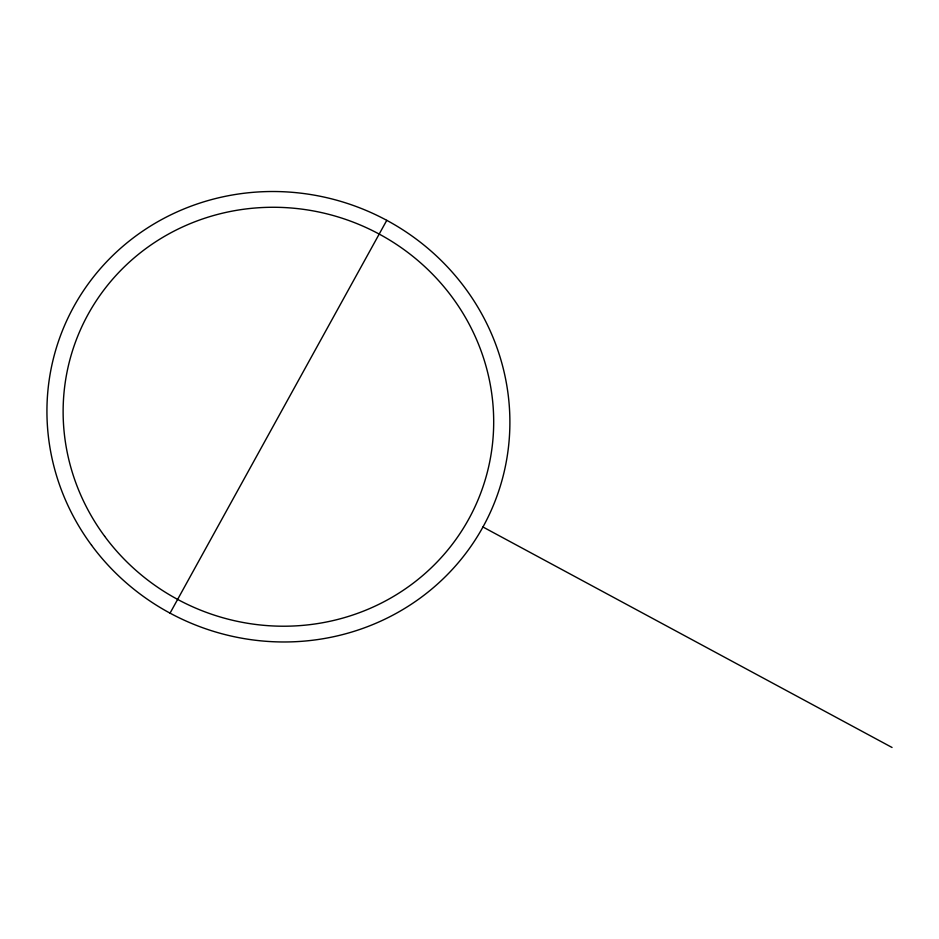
<?xml version="1.0" encoding="UTF-8"?>
<svg xmlns="http://www.w3.org/2000/svg" width="939" height="939" viewBox="0 0 939 939"><rect width="100%" height="100%" fill="white"/><g stroke="black" fill="none" stroke-linecap="round" stroke-linejoin="round"><path stroke-width="1.41" d="M170.041 613.155L386.774 220.336M482.951 526.99L892.05 747.479M91.564 545.242A232.52 224.163 20.8 0 0 490.17 512.694A232.52 224.163 20.8 0 0 253.507 192.295A232.52 224.163 20.8 0 0 91.564 545.242M104.64 536.251A216.24 208.47 20.8 0 0 475.345 505.98A216.24 208.47 20.8 0 0 255.244 208A216.24 208.47 20.8 0 0 104.64 536.251"/></g></svg>
